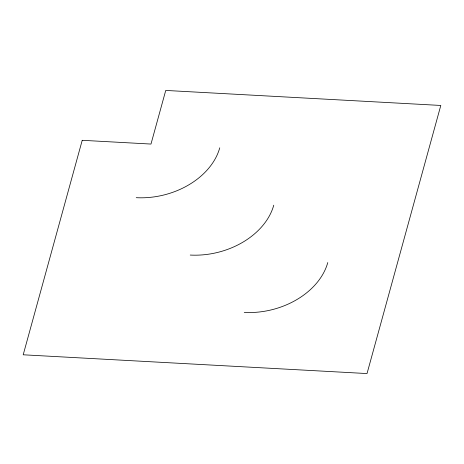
<?xml version="1.0" encoding="UTF-8"?>
<svg xmlns="http://www.w3.org/2000/svg" width="464" height="464" viewBox="0 0 464 464"><rect width="100%" height="100%" fill="white"/><g stroke="black" fill="none" stroke-linecap="round" stroke-linejoin="round"><path stroke-width="0.7" d="M327.77 262.566A71.247 52.531 -13.7 0 1 244.25 312.429M273.76 205.192A71.247 52.531 -13.7 0 1 190.24 255.055M219.75 147.813A71.247 52.531 -13.7 0 1 136.23 197.681M82.221 140.308L23.2 354.792L367.024 373.561L440.8 105.456L165.741 90.439L150.986 144.06L82.221 140.308"/></g></svg>
